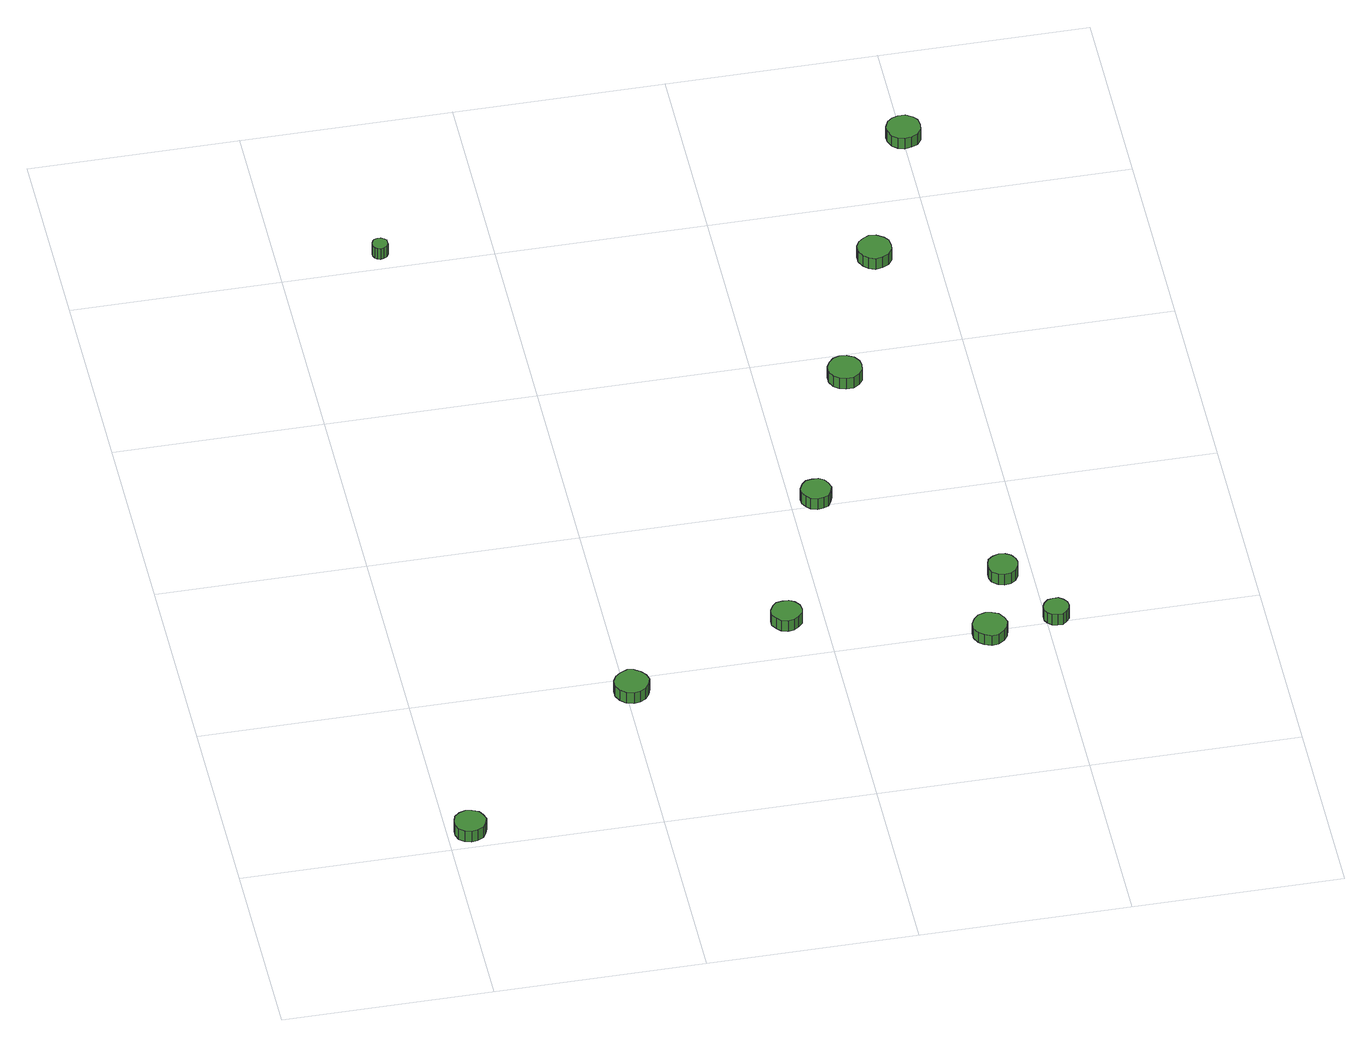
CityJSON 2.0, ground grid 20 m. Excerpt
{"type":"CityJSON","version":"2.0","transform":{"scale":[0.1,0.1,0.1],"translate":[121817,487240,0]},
"CityObjects":{
"tree1":{"type":"SolitaryVegetationObject","attributes":{"function":"something"},"geometry":[{"type":"MultiSurface","lod":"1","boundaries":[[[0,1,2,3,4,5,6,7,8,9,10,11,12,13,14]],[[15,16,17,18,19,20,21,22,23,24,25,26,27,28,29]],[[0,29,28,1]],[[1,28,27,2]],[[2,27,26,3]],[[3,26,25,4]],[[4,25,24,5]],[[5,24,23,6]],[[6,23,22,7]],[[7,22,21,8]],[[8,21,20,9]],[[9,20,19,10]],[[10,19,18,11]],[[11,18,17,12]],[[12,17,16,13]],[[13,16,15,14]],[[14,15,29,0]]]}]},
"tree2":{"type":"SolitaryVegetationObject","attributes":{"function":"something"},"geometry":[{"type":"MultiSurface","lod":"1","boundaries":[[[30,31,32,33,34,35,36,37,38,39,40,41,42,43,44]],[[45,46,47,48,49,50,51,52,53,54,55,56,57,58,59]],[[30,59,58,31]],[[31,58,57,32]],[[32,57,56,33]],[[33,56,55,34]],[[34,55,54,35]],[[35,54,53,36]],[[36,53,52,37]],[[37,52,51,38]],[[38,51,50,39]],[[39,50,49,40]],[[40,49,48,41]],[[41,48,47,42]],[[42,47,46,43]],[[43,46,45,44]],[[44,45,59,30]]]}]},
"tree3":{"type":"SolitaryVegetationObject","attributes":{"function":"something"},"geometry":[{"type":"MultiSurface","lod":"1","boundaries":[[[60,61,62,63,64,65,66,67,68,69,70,71,72,73,74]],[[75,76,77,78,79,80,81,82,83,84,85,86,87,88,89]],[[60,89,88,61]],[[61,88,87,62]],[[62,87,86,63]],[[63,86,85,64]],[[64,85,84,65]],[[65,84,83,66]],[[66,83,82,67]],[[67,82,81,68]],[[68,81,80,69]],[[69,80,79,70]],[[70,79,78,71]],[[71,78,77,72]],[[72,77,76,73]],[[73,76,75,74]],[[74,75,89,60]]]}]},
"tree4":{"type":"SolitaryVegetationObject","attributes":{"function":"something"},"geometry":[{"type":"MultiSurface","lod":"1","boundaries":[[[90,91,92,93,94,95,96,97,98,99,100,101,102,103,104]],[[105,106,107,108,109,110,111,112,113,114,115,116,117,118,119]],[[90,119,118,91]],[[91,118,117,92]],[[92,117,116,93]],[[93,116,115,94]],[[94,115,114,95]],[[95,114,113,96]],[[96,113,112,97]],[[97,112,111,98]],[[98,111,110,99]],[[99,110,109,100]],[[100,109,108,101]],[[101,108,107,102]],[[102,107,106,103]],[[103,106,105,104]],[[104,105,119,90]]]}]},
"tree5":{"type":"SolitaryVegetationObject","attributes":{"function":"something"},"geometry":[{"type":"MultiSurface","lod":"1","boundaries":[[[120,121,122,123,124,125,126,127,128,129,130,131,132,133,134]],[[135,136,137,138,139,140,141,142,143,144,145,146,147,148,149]],[[120,149,148,121]],[[121,148,147,122]],[[122,147,146,123]],[[123,146,145,124]],[[124,145,144,125]],[[125,144,143,126]],[[126,143,142,127]],[[127,142,141,128]],[[128,141,140,129]],[[129,140,139,130]],[[130,139,138,131]],[[131,138,137,132]],[[132,137,136,133]],[[133,136,135,134]],[[134,135,149,120]]]}]},
"tree6":{"type":"SolitaryVegetationObject","attributes":{"function":"something"},"geometry":[{"type":"MultiSurface","lod":"1","boundaries":[[[150,151,152,153,154,155,156,157,158,159,160,161,162,163,164]],[[165,166,167,168,169,170,171,172,173,174,175,176,177,178,179]],[[150,179,178,151]],[[151,178,177,152]],[[152,177,176,153]],[[153,176,175,154]],[[154,175,174,155]],[[155,174,173,156]],[[156,173,172,157]],[[157,172,171,158]],[[158,171,170,159]],[[159,170,169,160]],[[160,169,168,161]],[[161,168,167,162]],[[162,167,166,163]],[[163,166,165,164]],[[164,165,179,150]]]}]},
"tree7":{"type":"SolitaryVegetationObject","attributes":{"function":"something"},"geometry":[{"type":"MultiSurface","lod":"1","boundaries":[[[180,181,182,183,184,185,186,187,188,189,190,191,192,193,194]],[[195,196,197,198,199,200,201,202,203,204,205,206,207,208,209]],[[180,209,208,181]],[[181,208,207,182]],[[182,207,206,183]],[[183,206,205,184]],[[184,205,204,185]],[[185,204,203,186]],[[186,203,202,187]],[[187,202,201,188]],[[188,201,200,189]],[[189,200,199,190]],[[190,199,198,191]],[[191,198,197,192]],[[192,197,196,193]],[[193,196,195,194]],[[194,195,209,180]]]}]},
"tree8":{"type":"SolitaryVegetationObject","attributes":{"function":"something"},"geometry":[{"type":"MultiSurface","lod":"1","boundaries":[[[210,211,212,213,214,215,216,217,218,219,220,221,222,223,224]],[[225,226,227,228,229,230,231,232,233,234,235,236,237,238,239]],[[210,239,238,211]],[[211,238,237,212]],[[212,237,236,213]],[[213,236,235,214]],[[214,235,234,215]],[[215,234,233,216]],[[216,233,232,217]],[[217,232,231,218]],[[218,231,230,219]],[[219,230,229,220]],[[220,229,228,221]],[[221,228,227,222]],[[222,227,226,223]],[[223,226,225,224]],[[224,225,239,210]]]}]},
"tree9":{"type":"SolitaryVegetationObject","attributes":{"function":"something"},"geometry":[{"type":"MultiSurface","lod":"1","boundaries":[[[240,241,242,243,244,245,246,247,248,249,250,251,252,253,254]],[[255,256,257,258,259,260,261,262,263,264,265,266,267,268,269]],[[240,269,268,241]],[[241,268,267,242]],[[242,267,266,243]],[[243,266,265,244]],[[244,265,264,245]],[[245,264,263,246]],[[246,263,262,247]],[[247,262,261,248]],[[248,261,260,249]],[[249,260,259,250]],[[250,259,258,251]],[[251,258,257,252]],[[252,257,256,253]],[[253,256,255,254]],[[254,255,269,240]]]}]},
"tree10":{"type":"SolitaryVegetationObject","attributes":{"function":"something"},"geometry":[{"type":"MultiSurface","lod":"1","boundaries":[[[270,271,272,273,274,275,276,277,278,279,280,281,282,283,284]],[[285,286,287,288,289,290,291,292,293,294,295,296,297,298,299]],[[270,299,298,271]],[[271,298,297,272]],[[272,297,296,273]],[[273,296,295,274]],[[274,295,294,275]],[[275,294,293,276]],[[276,293,292,277]],[[277,292,291,278]],[[278,291,290,279]],[[279,290,289,280]],[[280,289,288,281]],[[281,288,287,282]],[[282,287,286,283]],[[283,286,285,284]],[[284,285,299,270]]]}]},
"tree11":{"type":"SolitaryVegetationObject","attributes":{"function":"something"},"geometry":[{"type":"MultiSurface","lod":"1","boundaries":[[[300,301,302,303,304,305,306,307,308,309,310,311,312,313,314]],[[315,316,317,318,319,320,321,322,323,324,325,326,327,328,329]],[[300,329,328,301]],[[301,328,327,302]],[[302,327,326,303]],[[303,326,325,304]],[[304,325,324,305]],[[305,324,323,306]],[[306,323,322,307]],[[307,322,321,308]],[[308,321,320,309]],[[309,320,319,310]],[[310,319,318,311]],[[311,318,317,312]],[[312,317,316,313]],[[313,316,315,314]],[[314,315,329,300]]]}]}
},
"vertices":[
[37,22,14],[35,28,14],[32,33,14],[26,36,14],[20,37,14],[14,35,14],[9,31,14],[7,25,14],[7,19,14],[9,13,14],[14,9,14],[20,7,14],[26,8,14],[32,11,14],[35,16,14],[35,16,1],[32,11,1],[26,8,1],[20,7,1],[14,9,1],[9,13,1],[7,19,1],[7,25,1],[9,31,1],[14,35,1],[20,37,1],[26,36,1],[32,33,1],[35,28,1],[37,22,1],
[221,175,20],[219,182,20],[215,187,20],[209,191,20],[203,192,20],[196,189,20],[191,185,20],[188,179,20],[188,172,20],[191,166,20],[196,161,20],[203,159,20],[209,160,20],[215,163,20],[219,169,20],[219,169,7],[215,163,7],[209,160,7],[203,159,7],[196,161,7],[191,166,7],[188,172,7],[188,179,7],[191,185,7],[196,189,7],[203,192,7],[209,191,7],[215,187,7],[219,182,7],[221,175,7],
[102,816,19],[102,819,19],[100,821,19],[97,823,19],[94,823,19],[91,822,19],[89,820,19],[88,817,19],[88,814,19],[89,811,19],[91,809,19],[94,808,19],[97,809,19],[100,810,19],[102,813,19],[102,813,6],[100,810,6],[97,809,6],[94,808,6],[91,809,6],[89,811,6],[88,814,6],[88,817,6],[89,820,6],[91,822,6],[94,823,6],[97,823,6],[100,821,6],[102,819,6],[102,816,6],
[378,243,20],[377,249,20],[373,254,20],[368,257,20],[362,257,20],[356,256,20],[352,252,20],[349,246,20],[349,240,20],[352,235,20],[356,231,20],[362,229,20],[368,230,20],[373,233,20],[377,237,20],[377,237,7],[373,233,7],[368,230,7],[362,229,7],[356,231,7],[352,235,7],[349,240,7],[349,246,7],[352,252,7],[356,256,7],[362,257,7],[368,257,7],[373,254,7],[377,249,7],[378,243,7],
[438,404,19],[436,410,19],[433,415,19],[428,418,19],[422,418,19],[416,417,19],[412,413,19],[409,407,19],[409,401,19],[412,396,19],[416,392,19],[422,390,19],[428,391,19],[433,393,19],[436,398,19],[436,398,6],[433,393,6],[428,391,6],[422,390,6],[416,392,6],[412,396,6],[409,401,6],[409,407,6],[412,413,6],[416,417,6],[422,418,6],[428,418,6],[433,415,6],[436,410,6],[438,404,6],
[561,190,19],[559,196,19],[555,202,19],[549,205,19],[543,206,19],[536,204,19],[531,199,19],[528,193,19],[528,186,19],[531,180,19],[536,176,19],[543,173,19],[549,174,19],[555,178,19],[559,183,19],[559,183,7],[555,178,7],[549,174,7],[543,173,7],[536,176,7],[531,180,7],[528,186,7],[528,193,7],[531,199,7],[536,204,7],[543,206,7],[549,205,7],[555,202,7],[559,196,7],[561,190,7],
[498,563,20],[497,569,20],[493,575,20],[487,578,20],[480,579,20],[474,577,20],[469,572,20],[466,566,20],[466,559,20],[469,553,20],[474,549,20],[480,547,20],[487,547,20],[493,551,20],[497,556,20],[497,556,7],[493,551,7],[487,547,7],[480,547,7],[474,549,7],[469,553,7],[466,559,7],[466,566,7],[469,572,7],[474,577,7],[480,579,7],[487,578,7],[493,575,7],[497,569,7],[498,563,7],
[586,269,19],[585,274,19],[582,279,19],[577,282,19],[571,283,19],[565,281,19],[560,277,19],[558,271,19],[558,266,19],[560,260,19],[565,256,19],[571,254,19],[577,255,19],[582,258,19],[585,263,19],[585,263,6],[582,258,6],[577,255,6],[571,254,6],[565,256,6],[560,260,6],[558,266,6],[558,271,6],[560,277,6],[565,281,6],[571,283,6],[577,282,6],[582,279,6],[585,274,6],[586,269,6],
[621,201,19],[620,206,19],[617,210,19],[613,213,19],[608,213,19],[603,212,19],[599,208,19],[597,204,19],[597,199,19],[599,195,19],[603,191,19],[608,190,19],[613,190,19],[617,193,19],[620,197,19],[620,197,6],[617,193,6],[613,190,6],[608,190,6],[603,191,6],[599,195,6],[597,199,6],[597,204,6],[599,208,6],[603,212,6],[608,213,6],[613,213,6],[617,210,6],[620,206,6],[621,201,6],
[557,719,21],[556,726,21],[552,731,21],[546,735,21],[539,736,21],[533,733,21],[528,729,21],[525,723,21],[525,716,21],[528,710,21],[533,705,21],[539,703,21],[546,704,21],[552,707,21],[556,713,21],[556,713,8],[552,707,8],[546,704,8],[539,703,8],[533,705,8],[528,710,8],[525,716,8],[525,723,8],[528,729,8],[533,733,8],[539,736,8],[546,735,8],[552,731,8],[556,726,8],[557,719,8],
[616,878,20],[615,885,20],[611,890,20],[605,894,20],[598,894,20],[592,892,20],[587,888,20],[584,881,20],[584,875,20],[587,868,20],[592,864,20],[598,862,20],[605,863,20],[611,866,20],[615,871,20],[615,871,7],[611,866,7],[605,863,7],[598,862,7],[592,864,7],[587,868,7],[584,875,7],[584,881,7],[587,888,7],[592,892,7],[598,894,7],[605,894,7],[611,890,7],[615,885,7],[616,878,7]
]}
